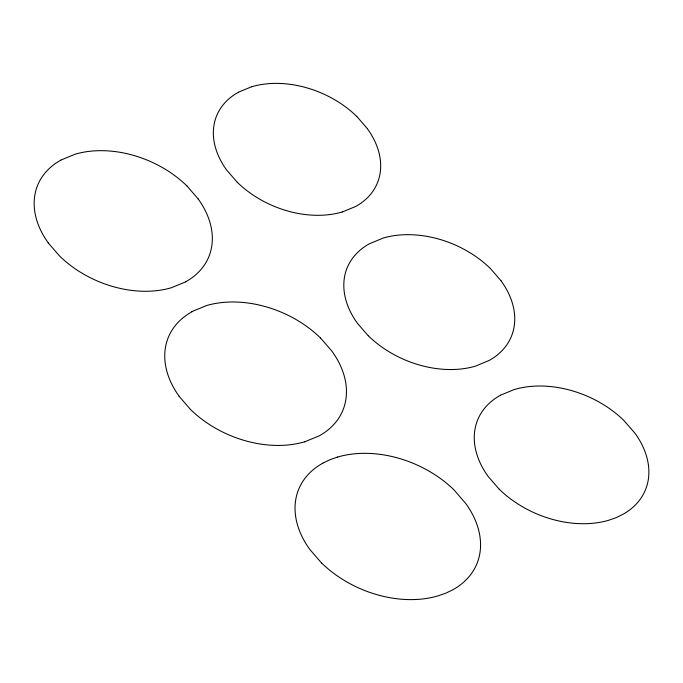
<?xml version="1.0" encoding="UTF-8"?>
<svg xmlns="http://www.w3.org/2000/svg" width="683" height="683" viewBox="0 0 683 683"><rect width="100%" height="100%" fill="white"/><g stroke="black" fill="none" stroke-linecap="round" stroke-linejoin="round"><path stroke-width="1.02" d="M60.855 160.087L75.096 154.213A92.623 65.261 23.1 0 1 186.835 185.87M238.444 92.188L251.814 86.681M185.639 281.866L171.39 287.731A92.623 65.261 23.1 0 1 59.66 256.082L48.262 242.986M191.855 311.593L206.394 305.6A94.51 66.593 23.1 0 1 320.412 337.906M322.863 463.1L329.983 459.702L337.692 456.995M500.451 395.209L514.41 389.455M342.217 212.02L355.587 206.514A86.946 61.265 23.1 0 0 367.369 128.703M304.652 441.85L319.192 435.856A94.51 66.593 23.1 0 0 331.998 351.284L320.447 337.88M356.748 116.375L367.411 128.694M490.326 268.41L501.22 280.995M237.283 182.327L226.619 170.007A86.946 61.265 23.1 0 1 238.478 92.222M368.265 335.797L357.371 323.213A88.841 62.597 23.1 0 1 369.486 243.737L383.112 238.068A88.841 62.597 23.1 0 1 490.283 268.428M499.247 489.259L488.114 476.41A90.728 63.929 23.1 0 1 500.485 395.244M186.869 185.844L198.232 198.966M321.582 563.04L309.758 549.38A96.397 67.924 23.1 0 1 322.905 463.142M179.006 396.183L190.6 409.569A94.51 66.593 23.1 0 0 304.627 441.807M179.177 396.302A94.51 66.593 23.1 0 1 192.017 311.772M321.625 563.014A96.397 67.924 23.1 0 0 437.888 595.918L445.632 593.254L452.744 589.847A96.397 67.924 23.1 0 0 465.806 503.584L454.024 489.916A96.397 67.924 23.1 0 0 337.718 457.029M198.19 198.984A92.623 65.261 23.1 0 1 185.605 281.823M48.305 242.969A92.623 65.261 23.1 0 1 60.889 160.121M514.436 389.489A90.728 63.929 23.1 0 1 623.861 420.463L635.028 433.295A90.728 63.929 23.1 0 1 622.657 514.461L615.998 517.697L608.732 520.25A90.728 63.929 23.1 0 1 499.282 489.241M501.177 281.003A88.841 62.597 23.1 0 1 489.105 360.47L475.479 366.139A88.841 62.597 23.1 0 1 368.299 335.771M251.839 86.715A86.946 61.265 23.1 0 1 356.714 116.392M342.192 211.986A86.946 61.265 23.1 0 1 237.317 182.31"/></g></svg>
